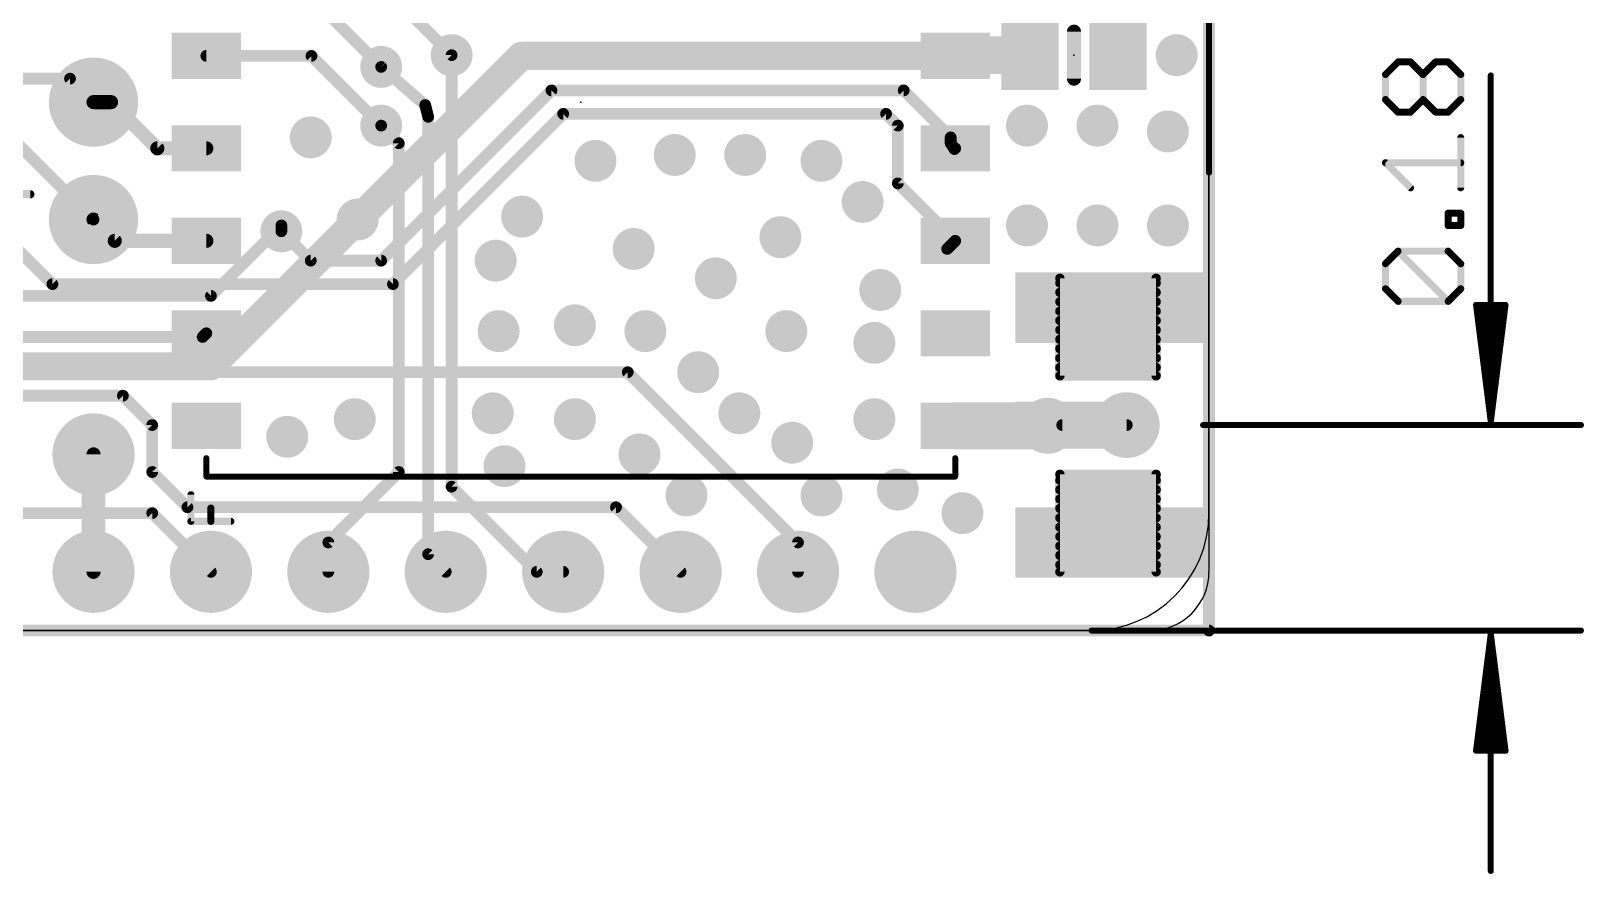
# Model space of a CAD drawing. Extents: x -6.9 to 58.9, y -5.3 to 29.
# Drawn here: x 25.32 to 58.91, y -5.27 to 12.97 of the extents above; entities that cross this region are included whole.
import ezdxf

# ---------------------------------------------------------------- set-up
doc = ezdxf.new("R2010")
doc.units = 0
for name, color, linetype in [('1', 12, 'CONTINUOUS'), ('16', 132, 'CONTINUOUS'), ('17', 110, 'CONTINUOUS'), ('18', 110, 'CONTINUOUS'), ('20', 53, 'CONTINUOUS'), ('21', 40, 'CONTINUOUS'), ('23', 40, 'CONTINUOUS'), ('47', 253, 'CONTINUOUS')]:
    doc.layers.add(name, color=color, linetype=linetype)

# ---------------------------------------------------------------- blocks, each defined once
blk = doc.blocks.new('RECT')
blk.add_solid([(-0.5, -0.5), (0.5, -0.5), (-0.5, 0.5), (0.5, 0.5)])
blk = doc.blocks.new('ROUNDP')
at = {"const_width": 0.5}
blk.add_lwpolyline([(0, -0.25, 1), (0, 0.25, 1), (0, -0.25)], format="xyb", dxfattribs=at)
blk = doc.blocks.new('ROUNDV')
at = {"const_width": 0.5}
blk.add_lwpolyline([(0, -0.25, 1), (0, 0.25, 1), (0, -0.25)], format="xyb", dxfattribs=at)

msp = doc.modelspace()

# ---------------------------------------------------------------- linework, layer by layer
at = {"layer": '1'}
for points, const_width in [([(50.8, 0), (50.8, 22.86)], 0.254), ([(30.433, 16.43), (34.417, 12.446)], 0.254), ([(30.655, 14.43), (32.893, 12.192)], 0.254), ([(45.327, 12.446), (45.311, 12.43)], 0.8128), ([(46.929, 12.446), (45.327, 12.446)], 0.8128), ([(29.111, 12.43), (31.385, 12.43)], 0.254), ([(31.385, 12.43), (32.893, 10.922)], 0.254), ([(32.385, 8.89), (35.925, 12.43)], 0.6096), ([(35.925, 12.43), (45.311, 12.43)], 0.6096), ([(16.217, 11.938), (26.162, 11.938)], 0.254), ([(26.162, 11.938), (26.67, 11.43)], 0.254), ([(32.893, 8.001), (36.576, 11.684)], 0.254), ([(36.576, 11.684), (44.196, 11.684)], 0.254), ([(44.196, 11.684), (45.212, 10.668)], 0.254), ([(26.67, 11.43), (27.051, 11.43)], 0.3048), ([(27.051, 11.43), (28.051, 10.43)], 0.3048), ([(24.511, 11.049), (26.67, 8.89)], 0.254), ([(33.147, 7.493), (36.83, 11.176)], 0.254), ([(36.83, 11.176), (43.815, 11.176)], 0.254), ([(43.815, 11.176), (44.069, 10.922)], 0.254), ([(44.069, 10.922), (44.069, 9.672)], 0.254), ([(45.212, 10.668), (45.212, 10.541)], 0.254), ([(28.051, 10.43), (29.111, 10.43)], 0.3048), ([(45.212, 10.541), (45.295, 10.414)], 0.254), ([(45.295, 10.414), (45.311, 10.43)], 0.254), ([(23.241, 10.033), (25.781, 7.493)], 0.254), ([(44.069, 9.672), (45.311, 8.43)], 0.254), ([(26.67, 8.89), (27.13, 8.43)], 0.3048), ([(30.734, 8.636), (31.369, 8.001)], 0.254), ([(27.13, 8.43), (29.111, 8.43)], 0.3048), ([(45.136, 8.255), (45.311, 8.43)], 0.254), ([(31.369, 8.001), (32.893, 8.001)], 0.254), ([(25.781, 7.493), (33.147, 7.493)], 0.254), ([(47.5742, 5.5102), (47.5742, 7.62)], 0.2032), ([(47.5742, 7.62), (49.657, 7.62)], 0.2032), ([(47.5742, 7.5184), (49.657, 7.5184)], 0.2032), ([(47.5742, 7.3152), (49.657, 7.3152)], 0.2032), ([(49.657, 7.62), (49.657, 5.5102)], 0.2032), ([(47.5742, 7.112), (49.657, 7.112)], 0.2032), ([(47.5742, 6.9088), (49.657, 6.9088)], 0.2032), ([(47.5742, 6.7056), (49.657, 6.7056)], 0.2032), ([(23.368, 6.35), (29.031, 6.35)], 0.254), ([(29.031, 6.35), (29.111, 6.43)], 0.254), ([(47.5742, 6.5024), (49.657, 6.5024)], 0.2032), ([(47.5742, 6.2992), (49.657, 6.2992)], 0.2032), ([(47.5742, 6.096), (49.657, 6.096)], 0.2032), ([(16.002, 5.588), (38.227, 5.588)], 0.254), ([(38.227, 5.588), (41.91, 1.905)], 0.254), ([(47.5742, 5.8928), (49.657, 5.8928)], 0.2032), ([(47.5742, 5.6896), (49.657, 5.6896)], 0.2032), ([(49.657, 5.5102), (47.5742, 5.5102)], 0.2032), ([(13.589, 5.08), (27.305, 5.08)], 0.254), ([(27.305, 5.08), (27.94, 4.445)], 0.254), ([(45.311, 4.43), (47.356, 4.43)], 1.016), ([(47.356, 4.43), (47.625, 4.445)], 1.016), ([(27.94, 4.445), (27.94, 3.429)], 0.254), ([(49.022, 4.445), (47.625, 4.445)], 0.254), ([(27.94, 3.429), (28.702, 2.667)], 0.254), ([(47.5742, 1.27), (47.5742, 3.3798)], 0.2032), ([(47.5742, 3.3798), (49.657, 3.3798)], 0.2032), ([(49.657, 3.3798), (49.657, 1.27)], 0.2032), ([(47.5742, 3.2512), (49.657, 3.2512)], 0.2032), ([(47.5742, 3.048), (49.657, 3.048)], 0.2032), ([(28.702, 2.667), (37.973, 2.667)], 0.254), ([(37.973, 2.667), (39.37, 1.27)], 0.254), ([(47.5742, 2.8448), (49.657, 2.8448)], 0.2032), ([(47.5742, 2.6416), (49.657, 2.6416)], 0.2032), ([(10.541, 2.54), (27.94, 2.54)], 0.254), ([(27.94, 2.54), (29.21, 1.27)], 0.254), ([(47.5742, 2.4384), (49.657, 2.4384)], 0.2032), ([(41.91, 1.905), (41.91, 1.27)], 0.254), ([(47.5742, 2.2352), (49.657, 2.2352)], 0.2032), ([(47.5742, 2.032), (49.657, 2.032)], 0.2032), ([(47.5742, 1.8288), (49.657, 1.8288)], 0.2032), ([(47.5742, 1.6256), (49.657, 1.6256)], 0.2032), ([(47.5742, 1.4224), (49.657, 1.4224)], 0.2032), ([(49.657, 1.27), (47.5742, 1.27)], 0.2032), ([(0, 0), (50.8, 0)], 0.254)]:
    msp.add_lwpolyline(points, dxfattribs=dict(at, const_width=const_width))
for points, const_width in [([(45.1673, 12.5737, 1), (45.4547, 12.2863)], 0.4064), ([(45.327, 12.6492, 1), (45.327, 12.2428)], 0.4064), ([(45.4707, 12.3023, 1), (45.1833, 12.5897)], 0.4064), ([(46.929, 12.2428, 1), (46.929, 12.6492)], 0.4064), ([(29.111, 12.4935, 1), (29.111, 12.3665)], 0.127), ([(31.4299, 12.4749, 1), (31.3401, 12.3851)], 0.127), ([(31.385, 12.3665, 1), (31.385, 12.4935)], 0.127), ([(34.3721, 12.4011, 1), (34.4619, 12.4909)], 0.127), ([(35.925, 12.5824, 1), (35.925, 12.2776)], 0.3048), ([(36.0328, 12.3222, 1), (35.8172, 12.5378)], 0.3048), ([(45.311, 12.2776, 1), (45.311, 12.5824)], 0.3048), ([(32.8481, 12.1471, 1), (32.9379, 12.2369)], 0.127), ([(26.2069, 11.9829, 1), (26.1171, 11.8931)], 0.127), ([(26.162, 11.8745, 1), (26.162, 12.0015)], 0.127), ([(36.576, 11.7475, 1), (36.576, 11.6205)], 0.127), ([(36.6209, 11.6391, 1), (36.5311, 11.7289)], 0.127), ([(44.2409, 11.7289, 1), (44.1511, 11.6391)], 0.127), ([(44.196, 11.6205, 1), (44.196, 11.7475)], 0.127), ([(26.67, 11.5062, 1), (26.67, 11.3538)], 0.1524), ([(26.6251, 11.3851, 1), (26.7149, 11.4749)], 0.127), ([(27.1049, 11.4839, 1), (26.9971, 11.3761)], 0.1524), ([(27.051, 11.3538, 1), (27.051, 11.5062)], 0.1524), ([(36.83, 11.2395, 1), (36.83, 11.1125)], 0.127), ([(36.8749, 11.1311, 1), (36.7851, 11.2209)], 0.127), ([(43.8599, 11.2209, 1), (43.7701, 11.1311)], 0.127), ([(43.815, 11.1125, 1), (43.815, 11.2395)], 0.127), ([(32.8481, 10.8771, 1), (32.9379, 10.9669)], 0.127), ([(44.1325, 10.922, 1), (44.0055, 10.922)], 0.127), ([(44.0241, 10.8771, 1), (44.1139, 10.9669)], 0.127), ([(45.2755, 10.668, 1), (45.1485, 10.668)], 0.127), ([(45.1671, 10.6231, 1), (45.2569, 10.7129)], 0.127), ([(28.051, 10.5062, 1), (28.051, 10.3538)], 0.1524), ([(27.9971, 10.3761, 1), (28.1049, 10.4839)], 0.1524), ([(29.111, 10.3538, 1), (29.111, 10.5062)], 0.1524), ([(45.2652, 10.5757, 1), (45.1588, 10.5063)], 0.127), ([(45.1485, 10.541, 1), (45.2755, 10.541)], 0.127), ([(45.2501, 10.4589, 1), (45.3399, 10.3691)], 0.127), ([(45.2418, 10.3793, 1), (45.3482, 10.4487)], 0.127), ([(45.3559, 10.3851, 1), (45.2661, 10.4749)], 0.127), ([(44.1139, 9.7169, 1), (44.0241, 9.6271)], 0.127), ([(44.0055, 9.672, 1), (44.1325, 9.672)], 0.127), ([(32.2772, 8.9978, 1), (32.4928, 8.7822)], 0.3048), ([(26.7239, 8.9439, 1), (26.6161, 8.8361)], 0.1524), ([(26.6251, 8.8451, 1), (26.7149, 8.9349)], 0.127), ([(30.7789, 8.6809, 1), (30.6891, 8.5911)], 0.127), ([(27.13, 8.5062, 1), (27.13, 8.3538)], 0.1524), ([(27.0761, 8.3761, 1), (27.1839, 8.4839)], 0.1524), ([(29.111, 8.3538, 1), (29.111, 8.5062)], 0.1524), ([(45.3559, 8.3851, 1), (45.2661, 8.4749)], 0.127), ([(45.2661, 8.3851, 1), (45.3559, 8.4749)], 0.127), ([(31.369, 8.0645, 1), (31.369, 7.9375)], 0.127), ([(31.3241, 7.9561, 1), (31.4139, 8.0459)], 0.127), ([(32.8481, 8.0459, 1), (32.9379, 7.9561)], 0.127), ([(32.893, 7.9375, 1), (32.893, 8.0645)], 0.127), ([(45.0911, 8.2999, 1), (45.1809, 8.2101)], 0.127), ([(25.781, 7.5565, 1), (25.781, 7.4295)], 0.127), ([(25.7361, 7.4481, 1), (25.8259, 7.5379)], 0.127), ([(33.1021, 7.5379, 1), (33.1919, 7.4481)], 0.127), ([(33.147, 7.4295, 1), (33.147, 7.5565)], 0.127), ([(47.625, 7.62, 1), (47.5234, 7.62)], 0.1016), ([(47.5742, 7.6708, 1), (47.5742, 7.5692)], 0.1016), ([(47.5742, 7.5692, 1), (47.5742, 7.4676)], 0.1016), ([(47.5742, 7.366, 1), (47.5742, 7.2644)], 0.1016), ([(49.7078, 7.62, 1), (49.6062, 7.62)], 0.1016), ([(49.657, 7.5692, 1), (49.657, 7.6708)], 0.1016), ([(49.657, 7.4676, 1), (49.657, 7.5692)], 0.1016), ([(49.657, 7.2644, 1), (49.657, 7.366)], 0.1016), ([(47.5742, 7.1628, 1), (47.5742, 7.0612)], 0.1016), ([(49.657, 7.0612, 1), (49.657, 7.1628)], 0.1016), ([(47.5742, 6.9596, 1), (47.5742, 6.858)], 0.1016), ([(47.5742, 6.7564, 1), (47.5742, 6.6548)], 0.1016), ([(49.657, 6.858, 1), (49.657, 6.9596)], 0.1016), ([(49.657, 6.6548, 1), (49.657, 6.7564)], 0.1016), ([(28.9861, 6.3949, 1), (29.0759, 6.3051)], 0.127), ([(29.031, 6.2865, 1), (29.031, 6.4135)], 0.127), ([(29.1559, 6.3851, 1), (29.0661, 6.4749)], 0.127), ([(47.5742, 6.5532, 1), (47.5742, 6.4516)], 0.1016), ([(47.5742, 6.35, 1), (47.5742, 6.2484)], 0.1016), ([(49.657, 6.4516, 1), (49.657, 6.5532)], 0.1016), ([(49.657, 6.2484, 1), (49.657, 6.35)], 0.1016), ([(47.5742, 6.1468, 1), (47.5742, 6.0452)], 0.1016), ([(49.657, 6.0452, 1), (49.657, 6.1468)], 0.1016), ([(38.2719, 5.6329, 1), (38.1821, 5.5431)], 0.127), ([(38.227, 5.5245, 1), (38.227, 5.6515)], 0.127), ([(47.5742, 5.9436, 1), (47.5742, 5.842)], 0.1016), ([(47.5742, 5.7404, 1), (47.5742, 5.6388)], 0.1016), ([(49.657, 5.842, 1), (49.657, 5.9436)], 0.1016), ([(49.657, 5.6388, 1), (49.657, 5.7404)], 0.1016), ([(47.5742, 5.561, 1), (47.5742, 5.4594)], 0.1016), ([(47.5234, 5.5102, 1), (47.625, 5.5102)], 0.1016), ([(49.6062, 5.5102, 1), (49.7078, 5.5102)], 0.1016), ([(49.657, 5.4594, 1), (49.657, 5.561)], 0.1016), ([(27.3499, 5.1249, 1), (27.2601, 5.0351)], 0.127), ([(27.305, 5.0165, 1), (27.305, 5.1435)], 0.127), ([(45.311, 4.684, 1), (45.311, 4.176)], 0.508), ([(47.3419, 4.6836, 1), (47.3701, 4.1764)], 0.508), ([(47.356, 4.176, 1), (47.356, 4.684)], 0.508), ([(47.6391, 4.1914, 1), (47.6109, 4.6986)], 0.508), ([(28.0035, 4.445, 1), (27.8765, 4.445)], 0.127), ([(27.8951, 4.4001, 1), (27.9849, 4.4899)], 0.127), ([(47.625, 4.5085, 1), (47.625, 4.3815)], 0.127), ([(49.022, 4.3815, 1), (49.022, 4.5085)], 0.127), ([(27.9849, 3.4739, 1), (27.8951, 3.3841)], 0.127), ([(27.8765, 3.429, 1), (28.0035, 3.429)], 0.127), ([(47.625, 3.3798, 1), (47.5234, 3.3798)], 0.1016), ([(47.5742, 3.4306, 1), (47.5742, 3.329)], 0.1016), ([(49.7078, 3.3798, 1), (49.6062, 3.3798)], 0.1016), ([(49.657, 3.329, 1), (49.657, 3.4306)], 0.1016), ([(47.5742, 3.302, 1), (47.5742, 3.2004)], 0.1016), ([(47.5742, 3.0988, 1), (47.5742, 2.9972)], 0.1016), ([(49.657, 3.2004, 1), (49.657, 3.302)], 0.1016), ([(49.657, 2.9972, 1), (49.657, 3.0988)], 0.1016), ([(28.702, 2.7305, 1), (28.702, 2.6035)], 0.127), ([(28.6571, 2.6221, 1), (28.7469, 2.7119)], 0.127), ([(38.0179, 2.7119, 1), (37.9281, 2.6221)], 0.127), ([(37.973, 2.6035, 1), (37.973, 2.7305)], 0.127), ([(47.5742, 2.8956, 1), (47.5742, 2.794)], 0.1016), ([(47.5742, 2.6924, 1), (47.5742, 2.5908)], 0.1016), ([(49.657, 2.794, 1), (49.657, 2.8956)], 0.1016), ([(49.657, 2.5908, 1), (49.657, 2.6924)], 0.1016), ([(27.9849, 2.5849, 1), (27.8951, 2.4951)], 0.127), ([(27.94, 2.4765, 1), (27.94, 2.6035)], 0.127), ([(47.5742, 2.4892, 1), (47.5742, 2.3876)], 0.1016), ([(49.657, 2.3876, 1), (49.657, 2.4892)], 0.1016), ([(41.9735, 1.905, 1), (41.8465, 1.905)], 0.127), ([(47.5742, 2.286, 1), (47.5742, 2.1844)], 0.1016), ([(47.5742, 2.0828, 1), (47.5742, 1.9812)], 0.1016), ([(49.657, 2.1844, 1), (49.657, 2.286)], 0.1016), ([(49.657, 1.9812, 1), (49.657, 2.0828)], 0.1016), ([(41.8651, 1.8601, 1), (41.9549, 1.9499)], 0.127), ([(47.5742, 1.8796, 1), (47.5742, 1.778)], 0.1016), ([(47.5742, 1.6764, 1), (47.5742, 1.5748)], 0.1016), ([(49.657, 1.778, 1), (49.657, 1.8796)], 0.1016), ([(49.657, 1.5748, 1), (49.657, 1.6764)], 0.1016), ([(29.1651, 1.2251, 1), (29.2549, 1.3149)], 0.127), ([(39.3251, 1.2251, 1), (39.4149, 1.3149)], 0.127), ([(47.5742, 1.4732, 1), (47.5742, 1.3716)], 0.1016), ([(47.5742, 1.3208, 1), (47.5742, 1.2192)], 0.1016), ([(49.657, 1.3716, 1), (49.657, 1.4732)], 0.1016), ([(49.657, 1.2192, 1), (49.657, 1.3208)], 0.1016), ([(41.8465, 1.27, 1), (41.9735, 1.27)], 0.127), ([(47.5234, 1.27, 1), (47.625, 1.27)], 0.1016), ([(49.6062, 1.27, 1), (49.7078, 1.27)], 0.1016), ([(50.7365, 0, 1), (50.8635, 0)], 0.127), ([(50.8, -0.0635, 1), (50.8, 0.0635)], 0.127)]:
    msp.add_lwpolyline(points, format="xyb", dxfattribs=dict(at, const_width=const_width))
at = {"layer": '16'}
for points, const_width in [([(50.8, 0), (50.8, 22.86)], 0.254), ([(34.417, 12.446), (34.417, 3.1115)], 0.254), ([(32.893, 12.192), (33.8455, 11.3665)], 0.254), ([(33.8455, 11.3665), (33.909, 11.1125)], 0.254), ([(33.909, 11.1125), (33.909, 1.651)], 0.254), ([(32.893, 10.922), (33.274, 10.541)], 0.254), ([(33.274, 10.541), (33.274, 3.429)], 0.254), ([(29.21, 5.715), (32.385, 8.89)], 0.6096), ([(29.21, 7.239), (30.734, 8.763)], 0.254), ([(30.734, 8.763), (30.734, 8.636)], 0.254), ([(24.765, 7.239), (29.21, 7.239)], 0.254), ([(10.287, 5.715), (29.21, 5.715)], 0.6096), ([(26.67, 1.27), (26.67, 3.81)], 0.3048), ([(33.274, 3.429), (31.75, 1.905)], 0.254), ([(34.417, 3.1115), (36.2585, 1.27)], 0.254), ([(31.75, 1.905), (31.75, 1.27)], 0.254), ([(33.909, 1.651), (34.29, 1.27)], 0.254), ([(36.2585, 1.27), (36.83, 1.27)], 0.254), ([(0, 0), (50.8, 0)], 0.254)]:
    msp.add_lwpolyline(points, dxfattribs=dict(at, const_width=const_width))
for points, const_width in [([(34.4805, 12.446, 1), (34.3535, 12.446)], 0.127), ([(32.9346, 12.24, 1), (32.8514, 12.144)], 0.127), ([(33.9071, 11.3819, 1), (33.7839, 11.3511)], 0.127), ([(33.8039, 11.3185, 1), (33.8871, 11.4145)], 0.127), ([(33.9725, 11.1125, 1), (33.8455, 11.1125)], 0.127), ([(33.8474, 11.0971, 1), (33.9706, 11.1279)], 0.127), ([(32.9379, 10.9669, 1), (32.8481, 10.8771)], 0.127), ([(33.3375, 10.541, 1), (33.2105, 10.541)], 0.127), ([(33.2291, 10.4961, 1), (33.3189, 10.5859)], 0.127), ([(32.4928, 8.7822, 1), (32.2772, 8.9978)], 0.3048), ([(30.7975, 8.763, 1), (30.6705, 8.763)], 0.127), ([(30.7789, 8.7181, 1), (30.6891, 8.8079)], 0.127), ([(30.6705, 8.636, 1), (30.7975, 8.636)], 0.127), ([(29.1651, 7.2839, 1), (29.2549, 7.1941)], 0.127), ([(29.21, 7.1755, 1), (29.21, 7.3025)], 0.127), ([(29.1022, 5.8228, 1), (29.3178, 5.6072)], 0.3048), ([(29.21, 5.5626, 1), (29.21, 5.8674)], 0.3048), ([(26.7462, 3.81, 1), (26.5938, 3.81)], 0.1524), ([(33.2105, 3.429, 1), (33.3375, 3.429)], 0.127), ([(33.3189, 3.3841, 1), (33.2291, 3.4739)], 0.127), ([(34.4619, 3.1564, 1), (34.3721, 3.0666)], 0.127), ([(34.3535, 3.1115, 1), (34.4805, 3.1115)], 0.127), ([(31.8135, 1.905, 1), (31.6865, 1.905)], 0.127), ([(31.7051, 1.9499, 1), (31.7949, 1.8601)], 0.127), ([(33.9539, 1.6959, 1), (33.8641, 1.6061)], 0.127), ([(33.8455, 1.651, 1), (33.9725, 1.651)], 0.127), ([(26.5938, 1.27, 1), (26.7462, 1.27)], 0.1524), ([(34.2451, 1.2251, 1), (34.3349, 1.3149)], 0.127), ([(36.2585, 1.3335, 1), (36.2585, 1.2065)], 0.127), ([(36.2136, 1.2251, 1), (36.3034, 1.3149)], 0.127), ([(36.83, 1.2065, 1), (36.83, 1.3335)], 0.127), ([(31.6865, 1.27, 1), (31.8135, 1.27)], 0.127), ([(50.7365, 0, 1), (50.8635, 0)], 0.127), ([(50.8, -0.0635, 1), (50.8, 0.0635)], 0.127)]:
    msp.add_lwpolyline(points, format="xyb", dxfattribs=dict(at, const_width=const_width))
at = {"layer": '20'}
for p, q in [((50.8, 20.32), (50.8, 1.27)), ((49.53, 0), (2.54, 0))]:
    msp.add_line(p, q, dxfattribs=at)
msp.add_arc((49.53, 1.27), 1.27, 270, 0, dxfattribs=at)
at = {"layer": '21'}
for p, q in [((50.8, 2.54), (50.8, 20.32)), ((2.54, 0), (48.26, 0))]:
    msp.add_line(p, q, dxfattribs=at)
for points, const_width in [([(47.879, 12.954), (47.879, 11.938)], 0.3048), ([(24.5735, 9.437), (25.3023, 9.437)], 0.1778), ([(29.111, 3.73), (29.111, 3.33)], 0.127), ([(45.311, 3.33), (45.311, 3.73)], 0.127), ([(29.111, 3.33), (45.311, 3.33)], 0.127), ([(26.67, 2.032), (26.67, 2.921)], 0.508), ([(28.7775, 2.3622), (28.7775, 2.9384)], 0.1524), ([(29.2096, 2.3622), (29.2096, 2.6503)], 0.1524), ([(29.6418, 2.3622), (28.7775, 2.3622)], 0.1524)]:
    msp.add_lwpolyline(points, dxfattribs=dict(at, const_width=const_width))
for points, const_width in [([(47.9552, 12.954, 1), (47.8028, 12.954)], 0.1524), ([(47.8028, 11.938, 1), (47.9552, 11.938)], 0.1524), ([(25.3023, 9.3926, 1), (25.3023, 9.4815)], 0.0889), ([(47.311, 4.13, 1), (47.311, 4.73, 1), (47.311, 4.13)], 0.6096), ([(29.1427, 3.73, 1), (29.0793, 3.73)], 0.0635), ([(45.3428, 3.73, 1), (45.2792, 3.73)], 0.0635), ([(29.111, 3.3618, 1), (29.111, 3.2982)], 0.0635), ([(29.0793, 3.33, 1), (29.1427, 3.33)], 0.0635), ([(45.2792, 3.33, 1), (45.3428, 3.33)], 0.0635), ([(45.311, 3.2982, 1), (45.311, 3.3618)], 0.0635), ([(26.797, 2.921, 1), (26.543, 2.921)], 0.254), ([(28.8156, 2.9384, 1), (28.7394, 2.9384)], 0.0762), ([(29.2477, 2.6503, 1), (29.1715, 2.6503)], 0.0762), ([(28.7775, 2.4003, 1), (28.7775, 2.3241)], 0.0762), ([(28.7394, 2.3622, 1), (28.8156, 2.3622)], 0.0762), ([(29.1715, 2.3622, 1), (29.2477, 2.3622)], 0.0762), ([(29.6418, 2.3241, 1), (29.6418, 2.4003)], 0.0762), ([(26.543, 2.032, 1), (26.797, 2.032)], 0.254)]:
    msp.add_lwpolyline(points, format="xyb", dxfattribs=dict(at, const_width=const_width))
msp.add_arc((48.26, 2.54), 2.54, 270, 0, dxfattribs=at)
at = {"layer": '23'}
for p in [(47.879, 12.446), (26.67, 11.43), (37.211, 11.43), (50.673, 4.445)]:
    msp.add_point(p, dxfattribs=at)
at = {"layer": '47'}
for points, const_width in [([(50.8, 9.906), (50.8, 28.62)], 0.13), ([(54.6183, 12.0276), (54.8895, 12.2988)], 0.1524), ([(54.6183, 11.4853), (54.6183, 12.0276)], 0.1524), ([(54.8895, 12.2988), (55.1606, 12.2988)], 0.1524), ([(55.1606, 12.2988), (55.4318, 12.0276)], 0.1524), ([(55.4318, 12.0276), (55.703, 12.2988)], 0.1524), ([(55.4318, 11.4853), (55.4318, 12.0276)], 0.1524), ([(55.703, 12.2988), (55.9741, 12.2988)], 0.1524), ([(55.9741, 12.2988), (56.2453, 12.0276)], 0.1524), ([(56.2453, 12.0276), (56.2453, 11.4853)], 0.1524), ([(56.896, 4.51), (56.896, 12.0078)], 0.13), ([(54.8895, 11.2141), (54.6183, 11.4853)], 0.1524), ([(55.4318, 11.4853), (55.1606, 11.2141)], 0.1524), ([(55.703, 11.2141), (55.4318, 11.4853)], 0.1524), ([(56.2453, 11.4853), (55.9741, 11.2141)], 0.1524), ([(55.1606, 11.2141), (54.8895, 11.2141)], 0.1524), ([(55.9741, 11.2141), (55.703, 11.2141)], 0.1524), ([(56.2453, 9.5769), (56.2453, 10.6616)], 0.1524), ([(55.1606, 9.5769), (54.6183, 10.1193)], 0.1524), ([(54.6183, 10.1193), (56.2453, 10.1193)], 0.1524), ([(55.9741, 8.7584), (55.9741, 9.0295)], 0.1524), ([(55.9741, 9.0295), (56.2453, 9.0295)], 0.1524), ([(56.2453, 9.0295), (56.2453, 8.7584)], 0.1524), ([(56.2453, 8.7584), (55.9741, 8.7584)], 0.1524), ([(54.6183, 7.9347), (54.8895, 8.2059)], 0.1524), ([(54.8895, 8.2059), (55.9741, 8.2059)], 0.1524), ([(55.9741, 7.1212), (54.8895, 8.2059)], 0.1524), ([(55.9741, 8.2059), (56.2453, 7.9347)], 0.1524), ([(54.6183, 7.3924), (54.6183, 7.9347)], 0.1524), ([(56.2453, 7.9347), (56.2453, 7.3924)], 0.1524), ([(54.8895, 7.1212), (54.6183, 7.3924)], 0.1524), ([(56.2453, 7.3924), (55.9741, 7.1212)], 0.1524), ([(55.9741, 7.1212), (54.8895, 7.1212)], 0.1524), ([(56.896, 4.51), (56.5768, 7.045)], 0.13), ([(56.5768, 7.045), (57.2152, 7.045)], 0.13), ([(56.896, 4.51), (56.636, 7.045)], 0.13), ([(56.896, 4.51), (56.766, 7.045)], 0.13), ([(57.2152, 7.045), (56.896, 4.51)], 0.13), ([(57.026, 7.045), (56.896, 4.51)], 0.13), ([(57.156, 7.045), (56.896, 4.51)], 0.13), ([(50.673, 4.445), (58.846, 4.445)], 0.13), ([(48.26, 0), (58.846, 0)], 0.13), ([(56.896, -0.065), (56.5768, -2.6)], 0.13), ([(56.896, -0.065), (56.636, -2.6)], 0.13), ([(56.896, -0.065), (56.766, -2.6)], 0.13), ([(56.896, -0.065), (56.896, -5.2)], 0.13), ([(57.2152, -2.6), (56.896, -0.065)], 0.13), ([(57.026, -2.6), (56.896, -0.065)], 0.13), ([(57.156, -2.6), (56.896, -0.065)], 0.13), ([(56.5768, -2.6), (57.2152, -2.6)], 0.13)]:
    msp.add_lwpolyline(points, dxfattribs=dict(at, const_width=const_width))
for points, const_width in [([(54.6564, 12.0276, 1), (54.5802, 12.0276)], 0.0762), ([(54.8895, 12.3369, 1), (54.8895, 12.2607)], 0.0762), ([(54.9164, 12.2718, 1), (54.8625, 12.3257)], 0.0762), ([(55.1876, 12.3257, 1), (55.1337, 12.2718)], 0.0762), ([(55.1606, 12.2607, 1), (55.1606, 12.3369)], 0.0762), ([(55.4699, 12.0276, 1), (55.3937, 12.0276)], 0.0762), ([(55.703, 12.3369, 1), (55.703, 12.2607)], 0.0762), ([(55.7299, 12.2718, 1), (55.676, 12.3257)], 0.0762), ([(56.0011, 12.3257, 1), (55.9472, 12.2718)], 0.0762), ([(55.9741, 12.2607, 1), (55.9741, 12.3369)], 0.0762), ([(56.2834, 12.0276, 1), (56.2072, 12.0276)], 0.0762), ([(54.5914, 12.0545, 1), (54.6453, 12.0006)], 0.0762), ([(55.4049, 12.0545, 1), (55.4587, 12.0006)], 0.0762), ([(55.4049, 12.0006, 1), (55.4587, 12.0545)], 0.0762), ([(56.2184, 12.0006, 1), (56.2722, 12.0545)], 0.0762), ([(56.9285, 12.0078, 1), (56.8635, 12.0078)], 0.065), ([(54.6453, 11.5122, 1), (54.5914, 11.4583)], 0.0762), ([(54.5802, 11.4853, 1), (54.6564, 11.4853)], 0.0762), ([(55.4587, 11.5122, 1), (55.4049, 11.4583)], 0.0762), ([(55.3937, 11.4853, 1), (55.4699, 11.4853)], 0.0762), ([(55.4587, 11.4583, 1), (55.4049, 11.5122)], 0.0762), ([(56.2072, 11.4853, 1), (56.2834, 11.4853)], 0.0762), ([(56.2722, 11.4583, 1), (56.2184, 11.5122)], 0.0762), ([(54.8895, 11.2522, 1), (54.8895, 11.176)], 0.0762), ([(54.8625, 11.1871, 1), (54.9164, 11.241)], 0.0762), ([(55.1337, 11.241, 1), (55.1876, 11.1871)], 0.0762), ([(55.1606, 11.176, 1), (55.1606, 11.2522)], 0.0762), ([(55.703, 11.2522, 1), (55.703, 11.176)], 0.0762), ([(55.676, 11.1871, 1), (55.7299, 11.241)], 0.0762), ([(55.9472, 11.241, 1), (56.0011, 11.1871)], 0.0762), ([(55.9741, 11.176, 1), (55.9741, 11.2522)], 0.0762), ([(56.2834, 10.6616, 1), (56.2072, 10.6616)], 0.0762), ([(54.6453, 10.1462, 1), (54.5914, 10.0923)], 0.0762), ([(54.6183, 10.1574, 1), (54.6183, 10.0812)], 0.0762), ([(56.2453, 10.0812, 1), (56.2453, 10.1574)], 0.0762), ([(50.7675, 9.906, 1), (50.8325, 9.906)], 0.065), ([(55.1337, 9.55, 1), (55.1876, 9.6039)], 0.0762), ([(56.2072, 9.5769, 1), (56.2834, 9.5769)], 0.0762), ([(56.0122, 9.0295, 1), (55.936, 9.0295)], 0.0762), ([(55.9741, 9.0676, 1), (55.9741, 8.9914)], 0.0762), ([(56.2834, 9.0295, 1), (56.2072, 9.0295)], 0.0762), ([(56.2453, 8.9914, 1), (56.2453, 9.0676)], 0.0762), ([(55.9741, 8.7965, 1), (55.9741, 8.7203)], 0.0762), ([(55.936, 8.7584, 1), (56.0122, 8.7584)], 0.0762), ([(56.2072, 8.7584, 1), (56.2834, 8.7584)], 0.0762), ([(56.2453, 8.7203, 1), (56.2453, 8.7965)], 0.0762), ([(54.9164, 8.2328, 1), (54.8625, 8.1789)], 0.0762), ([(54.8895, 8.244, 1), (54.8895, 8.1678)], 0.0762), ([(54.9164, 8.1789, 1), (54.8625, 8.2328)], 0.0762), ([(56.0011, 8.2328, 1), (55.9472, 8.1789)], 0.0762), ([(55.9741, 8.1678, 1), (55.9741, 8.244)], 0.0762), ([(54.6564, 7.9347, 1), (54.5802, 7.9347)], 0.0762), ([(54.5914, 7.9616, 1), (54.6453, 7.9078)], 0.0762), ([(56.2834, 7.9347, 1), (56.2072, 7.9347)], 0.0762), ([(56.2184, 7.9078, 1), (56.2722, 7.9616)], 0.0762), ([(54.6453, 7.4193, 1), (54.5914, 7.3654)], 0.0762), ([(54.5802, 7.3924, 1), (54.6564, 7.3924)], 0.0762), ([(56.2072, 7.3924, 1), (56.2834, 7.3924)], 0.0762), ([(56.2722, 7.3654, 1), (56.2184, 7.4193)], 0.0762), ([(54.8895, 7.1593, 1), (54.8895, 7.0831)], 0.0762), ([(54.8625, 7.0943, 1), (54.9164, 7.1481)], 0.0762), ([(55.9472, 7.1481, 1), (56.0011, 7.0943)], 0.0762), ([(55.9472, 7.0943, 1), (56.0011, 7.1481)], 0.0762), ([(55.9741, 7.0831, 1), (55.9741, 7.1593)], 0.0762), ([(56.609, 7.0491, 1), (56.5445, 7.0409)], 0.065), ([(56.5768, 7.0775, 1), (56.5768, 7.0125)], 0.065), ([(56.6683, 7.0483, 1), (56.6037, 7.0417)], 0.065), ([(56.7985, 7.0467, 1), (56.7335, 7.0433)], 0.065), ([(57.0585, 7.0433, 1), (56.9935, 7.0467)], 0.065), ([(57.1883, 7.0417, 1), (57.1237, 7.0483)], 0.065), ([(57.2475, 7.0409, 1), (57.183, 7.0491)], 0.065), ([(57.2152, 7.0125, 1), (57.2152, 7.0775)], 0.065), ([(50.673, 4.4775, 1), (50.673, 4.4125)], 0.065), ([(56.8638, 4.5141, 1), (56.9282, 4.5059)], 0.065), ([(56.8637, 4.5133, 1), (56.9283, 4.5067)], 0.065), ([(56.8635, 4.5083, 1), (56.9285, 4.5117)], 0.065), ([(56.8635, 4.5117, 1), (56.9285, 4.5083)], 0.065), ([(56.8635, 4.51, 1), (56.9285, 4.51)], 0.065), ([(56.8637, 4.5067, 1), (56.9283, 4.5133)], 0.065), ([(56.8638, 4.5059, 1), (56.9282, 4.5141)], 0.065), ([(58.846, 4.4125, 1), (58.846, 4.4775)], 0.065), ([(48.26, 0.0325, 1), (48.26, -0.0325)], 0.065), ([(56.9285, -0.0667, 1), (56.8635, -0.0633)], 0.065), ([(56.9285, -0.0633, 1), (56.8635, -0.0667)], 0.065), ([(58.846, -0.0325, 1), (58.846, 0.0325)], 0.065), ([(56.9285, -0.065, 1), (56.8635, -0.065)], 0.065), ([(56.9282, -0.0609, 1), (56.8638, -0.0691)], 0.065), ([(56.9283, -0.0617, 1), (56.8637, -0.0683)], 0.065), ([(56.9283, -0.0683, 1), (56.8637, -0.0617)], 0.065), ([(56.9282, -0.0691, 1), (56.8638, -0.0609)], 0.065), ([(56.5445, -2.5959, 1), (56.609, -2.6041)], 0.065), ([(56.5768, -2.5675, 1), (56.5768, -2.6325)], 0.065), ([(56.6037, -2.5967, 1), (56.6683, -2.6033)], 0.065), ([(56.7335, -2.5983, 1), (56.7985, -2.6017)], 0.065), ([(56.9935, -2.6017, 1), (57.0585, -2.5983)], 0.065), ([(57.1237, -2.6033, 1), (57.1883, -2.5967)], 0.065), ([(57.183, -2.6041, 1), (57.2475, -2.5959)], 0.065), ([(57.2152, -2.6325, 1), (57.2152, -2.5675)], 0.065), ([(56.8635, -5.2, 1), (56.9285, -5.2)], 0.065)]:
    msp.add_lwpolyline(points, format="xyb", dxfattribs=dict(at, const_width=const_width))

# ---------------------------------------------------------------- block references
at = {"layer": '1', "xscale": 1.24, "yscale": 1.5}
for p in [(46.929, 12.446), (48.829, 12.446)]:
    msp.add_blockref('RECT', p, dxfattribs=at)
at = {"layer": '1', "xscale": 1.5}
for p in [(29.111, 12.43), (29.111, 10.43), (29.111, 8.43), (29.111, 6.43), (29.111, 4.43)]:
    msp.add_blockref('RECT', p, dxfattribs=at)
at = {"layer": '1', "xscale": 1.5, "rotation": 180}
for p in [(45.311, 12.43), (45.311, 10.43), (45.311, 8.43), (45.311, 6.43), (45.311, 4.43)]:
    msp.add_blockref('RECT', p, dxfattribs=at)
at = {"layer": '1', "rotation": 270}
for p, xscale, yscale in [((48.641, 6.985), 1.524, 4.064), ((47.625, 4.445), 1.016, 2.032), ((48.641, 1.905), 1.524, 4.064)]:
    msp.add_blockref('RECT', p, dxfattribs=dict(at, xscale=xscale, yscale=yscale))
at = {"layer": '16', "xscale": 1.524, "yscale": 4.064, "rotation": 270}
for p in [(48.641, 6.985), (48.641, 1.905)]:
    msp.add_blockref('RECT', p, dxfattribs=at)
at = {"layer": '17'}
for p, xscale, yscale in [((26.67, 11.43), 1.9304, 1.9304), ((26.67, 11.43), 1.9304, 1.9304), ((26.67, 8.89), 1.9304, 1.9304), ((26.67, 8.89), 1.9304, 1.9304), ((26.67, 1.27), 1.778, 1.778), ((26.67, 1.27), 1.778, 1.778), ((29.21, 1.27), 1.778, 1.778), ((29.21, 1.27), 1.778, 1.778), ((31.75, 1.27), 1.778, 1.778), ((31.75, 1.27), 1.778, 1.778), ((34.29, 1.27), 1.778, 1.778), ((34.29, 1.27), 1.778, 1.778), ((36.83, 1.27), 1.778, 1.778), ((36.83, 1.27), 1.778, 1.778), ((39.37, 1.27), 1.778, 1.778), ((39.37, 1.27), 1.778, 1.778), ((41.91, 1.27), 1.778, 1.778), ((41.91, 1.27), 1.778, 1.778), ((44.45, 1.27), 1.778, 1.778), ((44.45, 1.27), 1.778, 1.778)]:
    msp.add_blockref('ROUNDP', p, dxfattribs=dict(at, xscale=xscale, yscale=yscale))
at = {"layer": '17', "xscale": 1.778, "yscale": 1.778, "rotation": 270}
msp.add_blockref('ROUNDP', (26.67, 3.81), dxfattribs=at)
msp.add_blockref('ROUNDP', (26.67, 3.81), dxfattribs=at)
at = {"layer": '18'}
for p, xscale, yscale in [((34.417, 12.446), 0.9064, 0.9064), ((34.417, 12.446), 0.9064, 0.9064), ((50.1015, 12.446), 0.9064, 0.9064), ((50.1015, 12.446), 0.9064, 0.9064), ((32.893, 12.192), 0.9064, 0.9064), ((32.893, 12.192), 0.9064, 0.9064), ((31.369, 10.668), 0.9064, 0.9064), ((31.369, 10.668), 0.9064, 0.9064), ((32.893, 10.922), 0.9064, 0.9064), ((32.893, 10.922), 0.9064, 0.9064), ((46.863, 10.922), 0.9064, 0.9064), ((46.863, 10.922), 0.9064, 0.9064), ((48.387, 10.922), 0.9064, 0.9064), ((48.387, 10.922), 0.9064, 0.9064), ((49.911, 10.795), 0.9064, 0.9064), ((49.911, 10.795), 0.9064, 0.9064), ((37.5285, 10.16), 0.9064, 0.9064), ((37.5285, 10.16), 0.9064, 0.9064), ((39.243, 10.287), 0.9064, 0.9064), ((39.243, 10.287), 0.9064, 0.9064), ((40.767, 10.287), 0.9064, 0.9064), ((40.767, 10.287), 0.9064, 0.9064), ((42.418, 10.16), 0.9064, 0.9064), ((42.418, 10.16), 0.9064, 0.9064), ((35.941, 8.9535), 0.9064, 0.9064), ((35.941, 8.9535), 0.9064, 0.9064), ((43.307, 9.271), 0.9064, 0.9064), ((43.307, 9.271), 0.9064, 0.9064), ((30.734, 8.636), 0.9064, 0.9064), ((30.734, 8.636), 0.9064, 0.9064), ((32.385, 8.89), 0.9064, 0.9064), ((32.385, 8.89), 0.9064, 0.9064), ((46.863, 8.763), 0.9064, 0.9064), ((46.863, 8.763), 0.9064, 0.9064), ((48.387, 8.763), 0.9064, 0.9064), ((48.387, 8.763), 0.9064, 0.9064), ((49.911, 8.763), 0.9064, 0.9064), ((49.911, 8.763), 0.9064, 0.9064), ((41.529, 8.509), 0.9064, 0.9064), ((41.529, 8.509), 0.9064, 0.9064), ((35.3695, 8.001), 0.9064, 0.9064), ((35.3695, 8.001), 0.9064, 0.9064), ((38.354, 8.255), 0.9064, 0.9064), ((38.354, 8.255), 0.9064, 0.9064), ((40.132, 7.62), 0.9064, 0.9064), ((40.132, 7.62), 0.9064, 0.9064), ((43.688, 7.366), 0.9064, 0.9064), ((43.688, 7.366), 0.9064, 0.9064), ((37.084, 6.604), 0.9064, 0.9064), ((37.084, 6.604), 0.9064, 0.9064), ((35.433, 6.477), 0.9064, 0.9064), ((35.433, 6.477), 0.9064, 0.9064), ((38.608, 6.477), 0.9064, 0.9064), ((38.608, 6.477), 0.9064, 0.9064), ((41.656, 6.477), 0.9064, 0.9064), ((41.656, 6.477), 0.9064, 0.9064), ((43.561, 6.223), 0.9064, 0.9064), ((43.561, 6.223), 0.9064, 0.9064), ((39.751, 5.588), 0.9064, 0.9064), ((39.751, 5.588), 0.9064, 0.9064), ((35.306, 4.699), 0.9064, 0.9064), ((35.306, 4.699), 0.9064, 0.9064), ((40.64, 4.699), 0.9064, 0.9064), ((40.64, 4.699), 0.9064, 0.9064), ((49.022, 4.445), 1.4224, 1.4224), ((49.022, 4.445), 1.4224, 1.4224), ((32.3215, 4.572), 0.9064, 0.9064), ((32.3215, 4.572), 0.9064, 0.9064), ((37.084, 4.572), 0.9064, 0.9064), ((37.084, 4.572), 0.9064, 0.9064), ((43.561, 4.572), 0.9064, 0.9064), ((43.561, 4.572), 0.9064, 0.9064), ((30.861, 4.191), 0.9064, 0.9064), ((30.861, 4.191), 0.9064, 0.9064), ((41.783, 4.064), 0.9064, 0.9064), ((41.783, 4.064), 0.9064, 0.9064), ((38.481, 3.81), 0.9064, 0.9064), ((38.481, 3.81), 0.9064, 0.9064), ((35.56, 3.556), 0.9064, 0.9064), ((35.56, 3.556), 0.9064, 0.9064), ((39.497, 2.921), 0.9064, 0.9064), ((39.497, 2.921), 0.9064, 0.9064), ((42.418, 2.921), 0.9064, 0.9064), ((42.418, 2.921), 0.9064, 0.9064), ((44.069, 3.048), 0.9064, 0.9064), ((44.069, 3.048), 0.9064, 0.9064), ((45.466, 2.54), 0.9064, 0.9064), ((45.466, 2.54), 0.9064, 0.9064)]:
    msp.add_blockref('ROUNDV', p, dxfattribs=dict(at, xscale=xscale, yscale=yscale))

doc.saveas('drawing.dxf')
